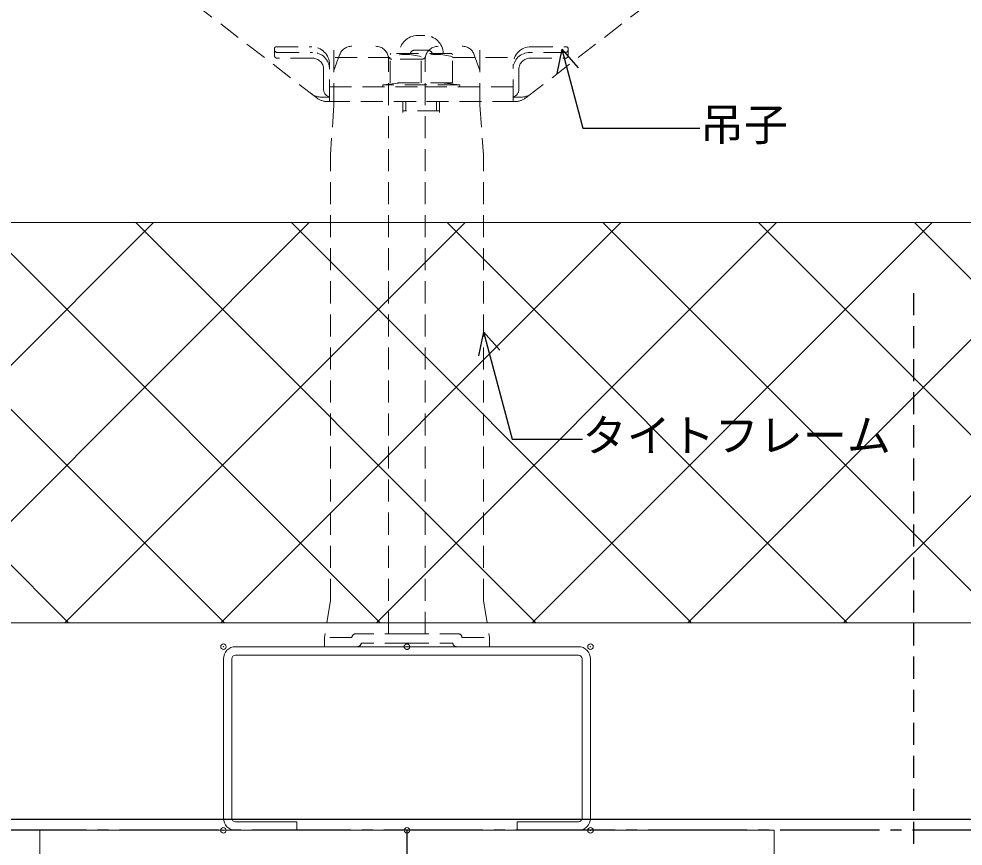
# Model space of a CAD drawing. Units: millimetres at full size, sheet at 1:3; details may follow other scales. Extents: x -1262 to 1258, y -891 to 1034.
# Drawn here: x 197.1 to 454.4, y 12.4 to 237.7 of the extents above; entities that cross this region are included whole.
import ezdxf
from ezdxf.enums import TextEntityAlignment as Align

# ---------------------------------------------------------------- set-up
doc = ezdxf.new("R2010")
doc.units = ezdxf.units.MM
doc.header["$LTSCALE"] = 3
doc.header["$PDMODE"] = 32
doc.header["$PDSIZE"] = 1.5
doc.linetypes.add('CHAIN2', pattern=[12, 9, -1, 1, -1])
doc.linetypes.add('DASHED2', pattern=[3, 2, -1])
for name, color, linetype, lineweight in [('0-6_名称1', 5, 'Continuous', 25), ('0-8_通り芯1', 5, 'CHAIN2', 25), ('0-B_屋根1', 6, 'Continuous', 20), ('0-C_屋根2', 3, 'DASHED2', 9), ('2-1_裏貼1', 2, 'Continuous', 18), ('2-A_タイトフレーム', 3, 'DASHED2', 9), ('3-0_吊子', 7, 'DASHED2', 5), ('4-2_H鋼1', 2, 'Continuous', 18), ('4-3_H鋼2', 12, 'Continuous', 25), ('4-5_C鋼1', 2, 'Continuous', 18), ('B-4_鉄骨芯', 1, 'CHAIN2', 25)]:
    doc.layers.add(name, color=color, linetype=linetype, lineweight=lineweight)
doc.styles.add('ＭＳ ゴシック', font='')
doc.styles.get('ＭＳ ゴシック').set_extended_font_data('MS Gothic')

msp = doc.modelspace()

# ---------------------------------------------------------------- linework, layer by layer
at = {"layer": '0-6_名称1'}
for p, q in [((345.031, 229.397), (343.686, 222.825)), ((345.031, 229.397), (349.482, 224.378)), ((323.697, 152.482), (322.352, 145.91)), ((323.697, 152.482), (328.147, 147.463))]:
    msp.add_line(p, q, dxfattribs=at)
for points in [[(345.031, 229.397), (350.794, 207.89), (382.667, 207.89)], [(323.697, 152.482), (331.54, 123.21), (350.706, 123.21)]]:
    msp.add_lwpolyline(points, dxfattribs=at)
at = {"layer": '0-8_通り芯1'}
msp.add_line((575.557, 16.711), (127.857, 16.711), dxfattribs=at)
at = {"layer": '0-B_屋根1'}
msp.add_line((811.257, 182.211), (-968.353, 182.211), dxfattribs=at)
at = {"layer": '0-C_屋根2', "linetype": 'Continuous'}
msp.add_line((634.446, 73.211), (-968.353, 73.211), dxfattribs=at)
at = {"layer": '2-1_裏貼1'}
for p, q in [((210.682, 73.211), (101.682, 182.211)), ((124.83, 73.211), (233.83, 182.211)), ((253.109, 73.211), (144.109, 182.211)), ((167.256, 73.211), (276.256, 182.211)), ((295.535, 73.211), (186.535, 182.211)), ((209.682, 73.211), (318.682, 182.211)), ((337.962, 73.211), (228.962, 182.211)), ((252.109, 73.211), (361.109, 182.211)), ((380.388, 73.211), (271.388, 182.211)), ((294.535, 73.211), (403.535, 182.211)), ((422.814, 73.211), (313.814, 182.211)), ((336.962, 73.211), (445.962, 182.211)), ((465.241, 73.211), (356.241, 182.211)), ((379.388, 73.211), (488.388, 182.211)), ((507.667, 73.211), (398.667, 182.211)), ((421.814, 73.211), (530.814, 182.211)), ((550.094, 73.211), (441.094, 182.211))]:
    msp.add_line(p, q, dxfattribs=at)
at = {"layer": '2-A_タイトフレーム'}
for p, q in [((282.963, 214.179), (282.963, 230.211)), ((322.751, 214.179), (322.751, 230.211)), ((284.519, 227.908), (282.963, 223.634)), ((297.857, 70.211), (297.857, 227.25)), ((306.97, 226.711), (298.745, 226.711)), ((307.857, 70.211), (307.857, 227.25)), ((321.195, 227.908), (322.751, 223.634)), ((282.963, 214.179), (282.018, 200.617)), ((322.751, 214.179), (323.697, 200.617)), ((282.018, 79.211), (282.018, 200.617)), ((323.697, 79.211), (323.697, 200.617)), ((282.018, 79.211), (280.357, 69.211)), ((323.697, 79.211), (325.357, 69.211)), ((302.857, 70.211), (288.857, 70.211)), ((302.857, 70.211), (316.857, 70.211)), ((280.357, 66.711), (280.357, 69.211)), ((287.857, 69.211), (280.357, 69.211)), ((302.857, 67.711), (290.357, 67.711)), ((302.857, 67.711), (315.357, 67.711)), ((317.857, 69.211), (325.357, 69.211)), ((325.357, 66.711), (325.357, 69.211)), ((302.857, 66.711), (280.357, 66.711)), ((302.857, 66.711), (325.357, 66.711))]:
    msp.add_line(p, q, dxfattribs=at)
for centre, radius, start, end in [((287.808, 226.711), 3.5, 90, 160), ((294.357, 226.711), 3.5, 12.83959, 90), ((311.357, 226.711), 3.5, 90, 167.16041), ((317.906, 226.711), 3.5, 20, 90), ((298.745, 227.711), 1, 192.83959, 270), ((306.97, 227.711), 1, 270, 347.16041), ((288.857, 69.211), 1, 90, 180), ((316.857, 69.211), 1, 360, 90), ((289.357, 67.711), 1, 270, 360), ((316.357, 67.711), 1, 180, 270)]:
    msp.add_arc(centre, radius, start, end, dxfattribs=at)
msp.add_point((302.857, 66.711), dxfattribs=at)
at = {"layer": '3-0_吊子'}
for p, q in [((278.273, 216.175), (243.709, 242.764)), ((335.242, 216.175), (369.806, 242.764)), ((307.757, 233.138), (305.757, 233.138)), ((266.757, 229.576), (266.757, 227.661)), ((267.257, 230.076), (276.91, 230.076)), ((308.557, 229.138), (304.957, 229.138)), ((336.617, 230.076), (346.257, 230.076)), ((346.757, 229.576), (346.757, 227.661)), ((267.457, 228.558), (277.157, 228.558)), ((277.157, 226.961), (267.457, 226.961)), ((298.257, 227.138), (281.362, 227.138)), ((298.507, 228.238), (298.257, 227.988)), ((298.257, 220.238), (298.257, 227.988)), ((315.007, 228.238), (298.507, 228.238)), ((306.757, 220.238), (306.757, 227.334)), ((315.007, 228.238), (315.257, 227.988)), ((315.257, 220.238), (315.257, 227.988)), ((315.257, 227.138), (332.153, 227.138)), ((346.057, 228.558), (336.357, 228.558)), ((336.357, 226.961), (346.057, 226.961)), ((280.157, 223.961), (280.157, 218.438)), ((281.757, 215.138), (281.757, 225.217)), ((331.757, 215.138), (331.757, 225.217)), ((333.357, 223.961), (333.357, 218.438)), ((281.757, 219.138), (306.757, 219.138)), ((296.316, 219.138), (296.257, 219.729)), ((315.257, 220.238), (298.257, 220.238)), ((331.757, 219.138), (306.757, 219.138)), ((317.257, 219.729), (312.184, 220.229)), ((317.199, 219.138), (317.257, 219.729)), ((279.761, 216.338), (281.757, 216.338)), ((333.753, 216.338), (331.757, 216.338)), ((281.321, 215.138), (306.757, 215.138)), ((301.757, 212.177), (301.757, 215.138)), ((302.569, 212.638), (302.569, 215.138)), ((332.194, 215.138), (306.757, 215.138)), ((310.945, 212.638), (310.945, 215.138)), ((311.757, 212.177), (311.757, 215.138)), ((311.757, 212.638), (301.757, 212.638))]:
    msp.add_line(p, q, dxfattribs=at)
msp.add_lwpolyline([(317.257, 219.729), (296.257, 219.729), (301.331, 220.229)], dxfattribs=at)
for centre, radius, start, end in [((305.757, 228.138), 5, 90, 178.85401), ((307.757, 228.138), 5, 1.14599, 90), ((267.257, 229.576), 0.5, 90, 180), ((267.457, 229.258), 0.7, 180, 270), ((276.898, 225.217), 4.859, 0, 90), ((304.957, 227.938), 1.2, 90, 165.52338), ((308.557, 227.938), 1.2, 14.47662, 90), ((336.617, 225.217), 4.859, 90, 180), ((346.057, 229.258), 0.7, 270, 0), ((346.257, 229.576), 0.5, 0, 90), ((267.457, 227.661), 0.7, 180, 270), ((277.157, 223.961), 4.598, 0, 90), ((277.157, 223.961), 3, 0, 90), ((302.507, 213.927), 14.065, 72.41201, 107.58799), ((311.007, 213.927), 14.065, 72.41201, 107.58799), ((336.357, 223.961), 4.598, 90, 180), ((336.357, 223.961), 3, 90, 180), ((346.057, 227.661), 0.7, 270, 0), ((301.507, 218.438), 1.8, 90, 95.62833), ((312.007, 218.438), 1.8, 84.37167, 90), ((279.761, 221.338), 5, 232.43, 270), ((281.321, 220.138), 5, 232.43, 270), ((282.257, 218.438), 2.1, 180, 256.22585), ((331.257, 218.438), 2.1, 283.77415, 0), ((332.194, 220.138), 5, 270, 307.57), ((333.753, 221.338), 5, 270, 307.57)]:
    msp.add_arc(centre, radius, start, end, dxfattribs=at)
at = {"layer": '4-2_H鋼1'}
msp.add_lwpolyline([(285.857, 4.711), (202.857, 4.711), (202.857, 16.711), (402.857, 16.711), (402.857, 4.711), (319.857, 4.711)], dxfattribs=at)
at = {"layer": '4-3_H鋼2', "linetype": 'DASHED2'}
msp.add_line((440.857, 163), (440.857, -548.105), dxfattribs=at)
at = {"layer": '4-3_H鋼2'}
msp.add_line((127.857, 19.711), (477.857, 19.711), dxfattribs=at)
at = {"layer": '4-5_C鋼1'}
for p, q in [((349.557, 66.711), (256.157, 66.711)), ((256.157, 64.411), (349.557, 64.411)), ((252.857, 63.411), (252.857, 20.011)), ((255.157, 20.011), (255.157, 63.411)), ((350.557, 63.411), (350.557, 20.011)), ((352.857, 20.011), (352.857, 63.411)), ((256.157, 16.711), (272.857, 16.711))]:
    msp.add_line(p, q, dxfattribs=at)
for points in [[(272.857, 16.711), (272.857, 19.011), (256.157, 19.011)], [(349.557, 19.011), (332.857, 19.011), (332.857, 16.711), (349.557, 16.711)]]:
    msp.add_lwpolyline(points, dxfattribs=at)
for centre, radius, start, end in [((256.157, 63.411), 3.3, 90, 179.99996), ((256.157, 63.411), 1, 90, 180), ((349.557, 63.411), 3.3, 0, 90), ((349.557, 63.411), 1, 0, 90), ((256.157, 20.011), 3.3, 179.99996, 270), ((256.157, 20.011), 1, 180, 270), ((349.557, 20.011), 1, 270, 0), ((349.557, 20.011), 3.3, 270, 0.00004)]:
    msp.add_arc(centre, radius, start, end, dxfattribs=at)
for p in [(252.857, 66.711), (352.857, 66.711), (252.857, 16.711), (302.857, 16.711), (352.857, 16.711)]:
    msp.add_point(p, dxfattribs=at)
at = {"layer": 'B-4_鉄骨芯'}
msp.add_line((302.857, 16.711), (302.857, -638.289), dxfattribs=at)

# ---------------------------------------------------------------- texts
at = {"layer": '0-6_名称1', "style": 'ＭＳ ゴシック'}
for s, p in [('吊子', (382.667, 201.89)), ('タイトフレーム', (350.706, 117.21))]:
    msp.add_text(s, height=8.798, dxfattribs=at).set_placement(p, align=Align.BOTTOM_LEFT)

doc.saveas('drawing.dxf')
